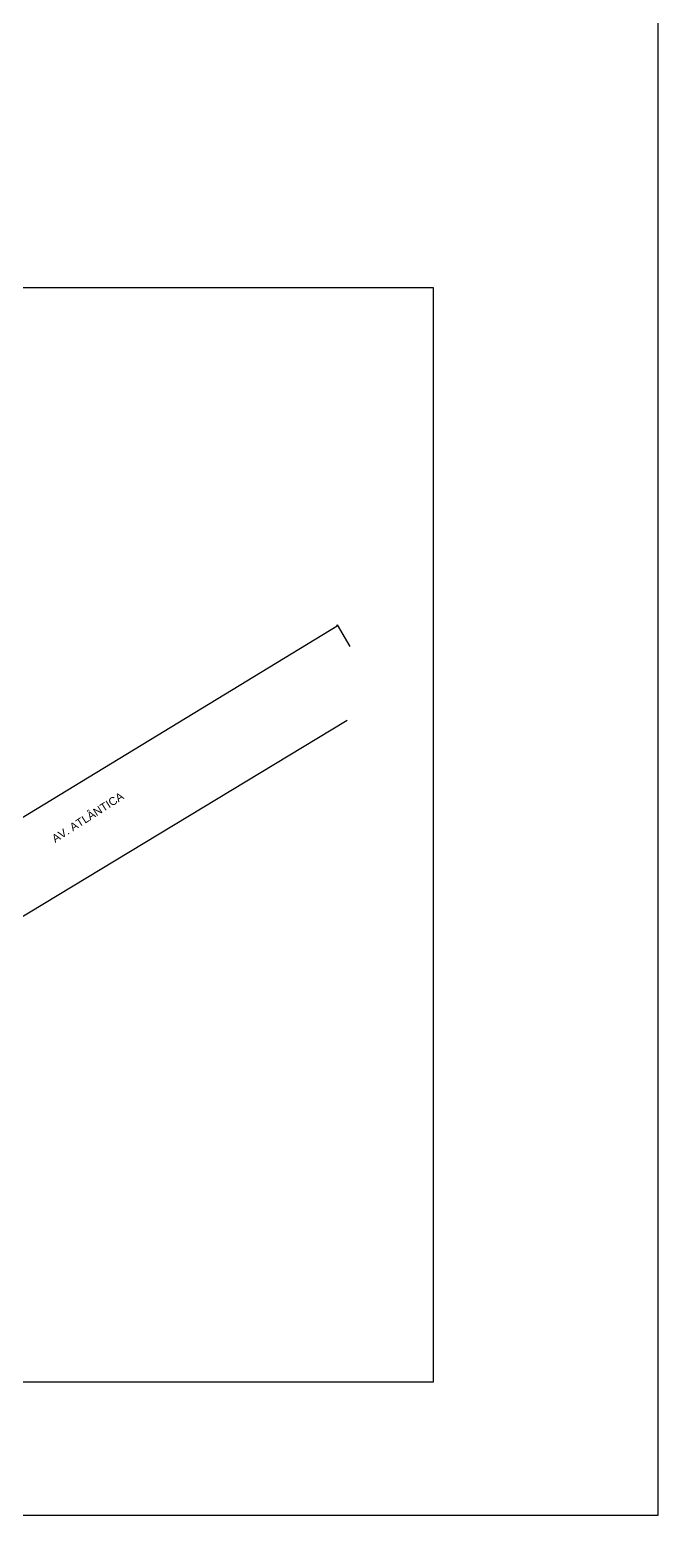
# Model space of a CAD drawing. Extents: x -89 to 1665, y 705 to 1299.
# Drawn here: x 1546.9 to 1664.7, y 705 to 983.6 of the extents above; entities that cross this region are included whole.
import ezdxf

# ---------------------------------------------------------------- set-up
doc = ezdxf.new("R2010")
doc.units = 0
doc.layers.add('QUADRA', color=7, linetype='Continuous')
doc.layers.add('Segmento de Logradouro Texto', color=238, linetype='Continuous')
doc.styles.add('DIGICADE', font='arial.ttf')

msp = doc.modelspace()

# ---------------------------------------------------------------- linework, layer by layer
msp.add_lwpolyline([(826.13, 705.02), (1664.7, 705.02), (1664.7, 1299.02), (826.13, 1299.02), (826.13, 705.02)])
msp.add_lwpolyline([(1622.51, 729.97), (1328.33, 729.97), (1328.33, 935.22), (1622.51, 935.22)], close=True)
at = {"layer": 'QUADRA', "color": 4, "ltscale": 5e-05, "elevation": -0.18}
for points in [[(1490.19, 802.2), (1604.47, 871.76), (1604.51, 871.97)], [(1604.51, 871.97), (1606.86, 867.93)], [(1606.4, 854.06), (1478.75, 776.9), (1471.57, 772.71), (1474.01, 774.14), (1434.42, 748.45)]]:
    msp.add_lwpolyline(points, dxfattribs=at)

# ---------------------------------------------------------------- texts
at = {"layer": 'Segmento de Logradouro Texto', "color": 7, "linetype": 'Continuous', "style": 'DIGICADE'}
msp.add_text('AV. ATLÂNTICA', height=1.5, rotation=32.6898, dxfattribs=at).set_placement((1551.63, 831.08, -0.18))

doc.saveas('drawing.dxf')
